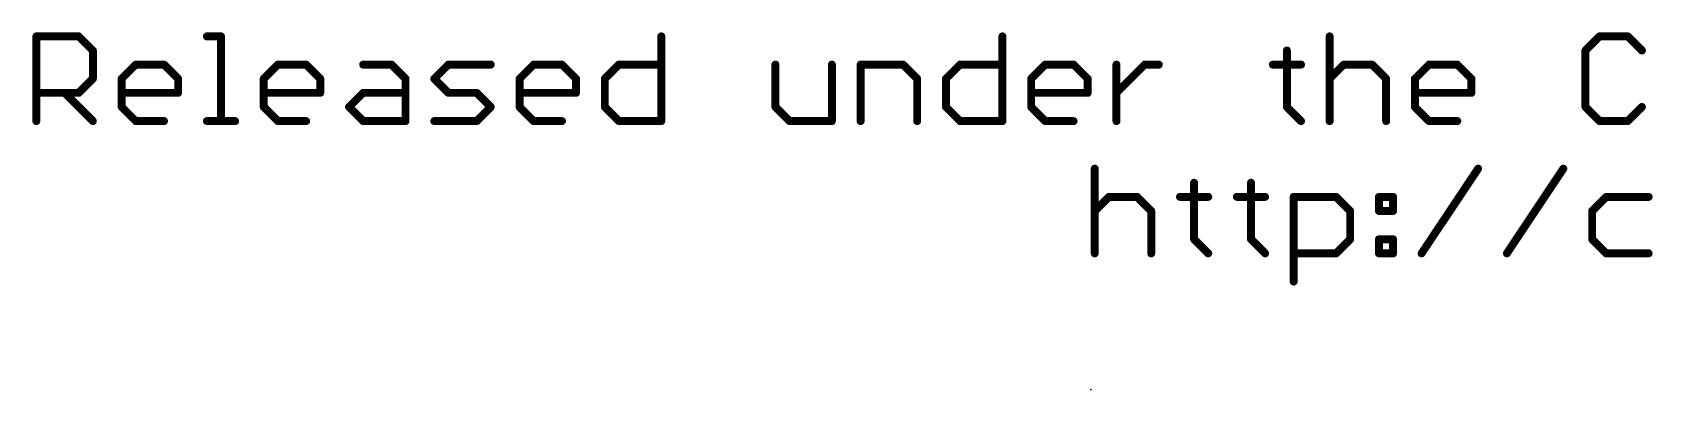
# Model space of a CAD drawing. Extents: x -36 to 72, y -11 to 13.
# Drawn here: x -35.56 to -4.45, y -10.16 to -3.3 of the extents above; entities that cross this region are included whole.
import ezdxf

# ---------------------------------------------------------------- set-up
doc = ezdxf.new("R2010")
doc.units = 0
doc.layers.add('23', color=53, linetype='CONTINUOUS')
doc.layers.add('27', color=253, linetype='CONTINUOUS')

msp = doc.modelspace()

# ---------------------------------------------------------------- linework, layer by layer
at = {"layer": '23'}
msp.add_point((-15.24, -10.16), dxfattribs=at)
at = {"layer": '27', "const_width": 0.1524}
for points in [[(-35.4838, -5.0038), (-35.4838, -3.3768)], [(-35.4838, -3.3768), (-34.6703, -3.3768)], [(-34.6703, -3.3768), (-34.3991, -3.648)], [(-32.2095, -3.3768), (-31.9383, -3.3768)], [(-31.9383, -3.3768), (-31.9383, -5.0038)], [(-23.4848, -3.3768), (-23.4848, -5.0038)], [(-16.9361, -3.3768), (-16.9361, -5.0038)], [(-10.6536, -3.3768), (-10.6536, -5.0038)], [(-5.471, -3.3768), (-5.7421, -3.648)], [(-4.9286, -3.3768), (-5.471, -3.3768)], [(-4.6575, -3.648), (-4.9286, -3.3768)], [(-34.3991, -3.648), (-34.3991, -4.1903)], [(-11.4739, -3.648), (-11.4739, -4.7326)], [(-5.7421, -3.648), (-5.7421, -4.7326)], [(-33.8466, -4.1903), (-33.5755, -3.9191)], [(-33.5755, -3.9191), (-33.0331, -3.9191)], [(-33.0331, -3.9191), (-32.762, -4.1903)], [(-31.1181, -4.1903), (-30.8469, -3.9191)], [(-30.8469, -3.9191), (-30.3046, -3.9191)], [(-30.3046, -3.9191), (-30.0334, -4.1903)], [(-29.2097, -3.9191), (-28.6674, -3.9191)], [(-28.6674, -3.9191), (-28.3962, -4.1903)], [(-27.8437, -4.1903), (-27.5726, -3.9191)], [(-27.5726, -3.9191), (-26.7591, -3.9191)], [(-26.2066, -4.1903), (-25.9354, -3.9191)], [(-25.9354, -3.9191), (-25.3931, -3.9191)], [(-25.3931, -3.9191), (-25.1219, -4.1903)], [(-24.5694, -4.1903), (-24.2983, -3.9191)], [(-24.2983, -3.9191), (-23.4848, -3.9191)], [(-21.2951, -3.9191), (-21.2951, -4.7326)], [(-20.2105, -5.0038), (-20.2105, -3.9191)], [(-19.658, -5.0038), (-19.658, -3.9191)], [(-19.658, -3.9191), (-18.8445, -3.9191)], [(-18.8445, -3.9191), (-18.5733, -4.1903)], [(-18.0208, -4.1903), (-17.7496, -3.9191)], [(-17.7496, -3.9191), (-16.9361, -3.9191)], [(-16.3836, -4.1903), (-16.1125, -3.9191)], [(-16.1125, -3.9191), (-15.5701, -3.9191)], [(-15.5701, -3.9191), (-15.299, -4.1903)], [(-14.7465, -5.0038), (-14.7465, -3.9191)], [(-14.7465, -4.4615), (-14.2042, -3.9191)], [(-14.2042, -3.9191), (-13.933, -3.9191)], [(-11.745, -3.9191), (-11.2027, -3.9191)], [(-10.6536, -4.1903), (-10.3824, -3.9191)], [(-10.3824, -3.9191), (-9.8401, -3.9191)], [(-9.8401, -3.9191), (-9.5689, -4.1903)], [(-9.0164, -4.1903), (-8.7453, -3.9191)], [(-8.7453, -3.9191), (-8.2029, -3.9191)], [(-8.2029, -3.9191), (-7.9318, -4.1903)], [(-34.3991, -4.1903), (-34.6703, -4.4615)], [(-33.8466, -4.7326), (-33.8466, -4.1903)], [(-32.762, -4.1903), (-32.762, -4.4615)], [(-31.1181, -4.7326), (-31.1181, -4.1903)], [(-30.0334, -4.1903), (-30.0334, -4.4615)], [(-28.3962, -4.1903), (-28.3962, -5.0038)], [(-27.5726, -4.4615), (-27.8437, -4.1903)], [(-26.2066, -4.7326), (-26.2066, -4.1903)], [(-25.1219, -4.1903), (-25.1219, -4.4615)], [(-24.5694, -4.7326), (-24.5694, -4.1903)], [(-18.5733, -4.1903), (-18.5733, -5.0038)], [(-18.0208, -4.7326), (-18.0208, -4.1903)], [(-16.3836, -4.7326), (-16.3836, -4.1903)], [(-15.299, -4.1903), (-15.299, -4.4615)], [(-9.5689, -4.1903), (-9.5689, -5.0038)], [(-9.0164, -4.7326), (-9.0164, -4.1903)], [(-7.9318, -4.1903), (-7.9318, -4.4615)], [(-34.6703, -4.4615), (-35.4838, -4.4615)], [(-34.9415, -4.4615), (-34.3991, -5.0038)], [(-32.762, -4.4615), (-33.8466, -4.4615)], [(-33.5755, -5.0038), (-33.8466, -4.7326)], [(-30.0334, -4.4615), (-31.1181, -4.4615)], [(-30.8469, -5.0038), (-31.1181, -4.7326)], [(-29.4809, -4.7326), (-29.2097, -4.4615)], [(-29.2097, -5.0038), (-29.4809, -4.7326)], [(-29.2097, -4.4615), (-28.3962, -4.4615)], [(-27.0302, -4.4615), (-27.5726, -4.4615)], [(-26.7591, -4.7326), (-27.0302, -4.4615)], [(-27.0302, -5.0038), (-26.7591, -4.7326)], [(-25.1219, -4.4615), (-26.2066, -4.4615)], [(-25.9354, -5.0038), (-26.2066, -4.7326)], [(-24.2983, -5.0038), (-24.5694, -4.7326)], [(-21.2951, -4.7326), (-21.0239, -5.0038)], [(-17.7496, -5.0038), (-18.0208, -4.7326)], [(-15.299, -4.4615), (-16.3836, -4.4615)], [(-16.1125, -5.0038), (-16.3836, -4.7326)], [(-11.4739, -4.7326), (-11.2027, -5.0038)], [(-7.9318, -4.4615), (-9.0164, -4.4615)], [(-8.7453, -5.0038), (-9.0164, -4.7326)], [(-5.7421, -4.7326), (-5.471, -5.0038)], [(-4.9286, -5.0038), (-4.6575, -4.7326)], [(-33.0331, -5.0038), (-33.5755, -5.0038)], [(-32.2095, -5.0038), (-31.6672, -5.0038)], [(-30.3046, -5.0038), (-30.8469, -5.0038)], [(-28.3962, -5.0038), (-29.2097, -5.0038)], [(-27.8437, -5.0038), (-27.0302, -5.0038)], [(-25.3931, -5.0038), (-25.9354, -5.0038)], [(-23.4848, -5.0038), (-24.2983, -5.0038)], [(-21.0239, -5.0038), (-20.2105, -5.0038)], [(-16.9361, -5.0038), (-17.7496, -5.0038)], [(-15.5701, -5.0038), (-16.1125, -5.0038)], [(-8.2029, -5.0038), (-8.7453, -5.0038)], [(-5.471, -5.0038), (-4.9286, -5.0038)], [(-15.1638, -5.9168), (-15.1638, -7.5438)], [(-8.888, -7.5438), (-7.8034, -5.9168)], [(-7.2509, -7.5438), (-6.1662, -5.9168)], [(-13.2555, -6.188), (-13.2555, -7.2726)], [(-12.164, -6.188), (-12.164, -7.2726)], [(-15.1638, -6.7303), (-14.8926, -6.4591)], [(-14.8926, -6.4591), (-14.3503, -6.4591)], [(-14.3503, -6.4591), (-14.0791, -6.7303)], [(-13.5266, -6.4591), (-12.9843, -6.4591)], [(-12.4352, -6.4591), (-11.8929, -6.4591)], [(-11.3438, -8.0861), (-11.3438, -6.4591)], [(-11.3438, -6.4591), (-10.5303, -6.4591)], [(-10.5303, -6.4591), (-10.2591, -6.7303)], [(-9.7066, -6.4591), (-9.4355, -6.4591)], [(-9.7066, -6.7303), (-9.7066, -6.4591)], [(-9.4355, -6.4591), (-9.4355, -6.7303)], [(-5.3426, -6.4591), (-5.6137, -6.7303)], [(-4.5291, -6.4591), (-5.3426, -6.4591)], [(-14.0791, -6.7303), (-14.0791, -7.5438)], [(-10.2591, -6.7303), (-10.2591, -7.2726)], [(-9.4355, -6.7303), (-9.7066, -6.7303)], [(-5.6137, -6.7303), (-5.6137, -7.2726)], [(-13.2555, -7.2726), (-12.9843, -7.5438)], [(-12.164, -7.2726), (-11.8929, -7.5438)], [(-10.2591, -7.2726), (-10.5303, -7.5438)], [(-9.7066, -7.2726), (-9.4355, -7.2726)], [(-9.7066, -7.5438), (-9.7066, -7.2726)], [(-9.4355, -7.2726), (-9.4355, -7.5438)], [(-5.6137, -7.2726), (-5.3426, -7.5438)], [(-10.5303, -7.5438), (-11.3438, -7.5438)], [(-9.4355, -7.5438), (-9.7066, -7.5438)], [(-5.3426, -7.5438), (-4.5291, -7.5438)]]:
    msp.add_lwpolyline(points, dxfattribs=at)
at = {"layer": '27', "const_width": 0.0762}
for points in [[(-35.4457, -3.3768, 1), (-35.5219, -3.3768)], [(-35.4838, -3.3387, 1), (-35.4838, -3.4149)], [(-34.6434, -3.3499, 1), (-34.6972, -3.4038)], [(-34.6703, -3.4149, 1), (-34.6703, -3.3387)], [(-32.2095, -3.3387, 1), (-32.2095, -3.4149)], [(-31.9002, -3.3768, 1), (-31.9764, -3.3768)], [(-31.9383, -3.4149, 1), (-31.9383, -3.3387)], [(-23.4467, -3.3768, 1), (-23.5229, -3.3768)], [(-16.898, -3.3768, 1), (-16.9742, -3.3768)], [(-10.6155, -3.3768, 1), (-10.6917, -3.3768)], [(-5.471, -3.3387, 1), (-5.471, -3.4149)], [(-5.444, -3.4038, 1), (-5.4979, -3.3499)], [(-4.9017, -3.3499, 1), (-4.9556, -3.4038)], [(-4.9286, -3.4149, 1), (-4.9286, -3.3387)], [(-34.361, -3.648, 1), (-34.4372, -3.648)], [(-34.4261, -3.6749, 1), (-34.3722, -3.621)], [(-11.4358, -3.648, 1), (-11.512, -3.648)], [(-5.7691, -3.621, 1), (-5.7152, -3.6749)], [(-5.704, -3.648, 1), (-5.7802, -3.648)], [(-4.6844, -3.6749, 1), (-4.6305, -3.621)], [(-33.5755, -3.881, 1), (-33.5755, -3.9572)], [(-33.5485, -3.9461, 1), (-33.6024, -3.8922)], [(-33.0062, -3.8922, 1), (-33.0601, -3.9461)], [(-33.0331, -3.9572, 1), (-33.0331, -3.881)], [(-30.8469, -3.881, 1), (-30.8469, -3.9572)], [(-30.8199, -3.9461, 1), (-30.8738, -3.8922)], [(-30.2776, -3.8922, 1), (-30.3315, -3.9461)], [(-30.3046, -3.9572, 1), (-30.3046, -3.881)], [(-29.2097, -3.881, 1), (-29.2097, -3.9572)], [(-28.6405, -3.8922, 1), (-28.6943, -3.9461)], [(-28.6674, -3.9572, 1), (-28.6674, -3.881)], [(-27.5726, -3.881, 1), (-27.5726, -3.9572)], [(-27.5456, -3.9461, 1), (-27.5995, -3.8922)], [(-26.7591, -3.9572, 1), (-26.7591, -3.881)], [(-25.9354, -3.881, 1), (-25.9354, -3.9572)], [(-25.9085, -3.9461, 1), (-25.9624, -3.8922)], [(-25.3661, -3.8922, 1), (-25.42, -3.9461)], [(-25.3931, -3.9572, 1), (-25.3931, -3.881)], [(-24.2983, -3.881, 1), (-24.2983, -3.9572)], [(-24.2713, -3.9461, 1), (-24.3252, -3.8922)], [(-23.4848, -3.9572, 1), (-23.4848, -3.881)], [(-21.257, -3.9191, 1), (-21.3332, -3.9191)], [(-20.1724, -3.9191, 1), (-20.2486, -3.9191)], [(-19.6199, -3.9191, 1), (-19.6961, -3.9191)], [(-19.658, -3.881, 1), (-19.658, -3.9572)], [(-18.8175, -3.8922, 1), (-18.8714, -3.9461)], [(-18.8445, -3.9572, 1), (-18.8445, -3.881)], [(-17.7496, -3.881, 1), (-17.7496, -3.9572)], [(-17.7227, -3.9461, 1), (-17.7766, -3.8922)], [(-16.9361, -3.9572, 1), (-16.9361, -3.881)], [(-16.1125, -3.881, 1), (-16.1125, -3.9572)], [(-16.0855, -3.9461, 1), (-16.1394, -3.8922)], [(-15.5432, -3.8922, 1), (-15.5971, -3.9461)], [(-15.5701, -3.9572, 1), (-15.5701, -3.881)], [(-14.7084, -3.9191, 1), (-14.7846, -3.9191)], [(-14.2042, -3.881, 1), (-14.2042, -3.9572)], [(-14.1772, -3.9461, 1), (-14.2311, -3.8922)], [(-13.933, -3.9572, 1), (-13.933, -3.881)], [(-11.745, -3.881, 1), (-11.745, -3.9572)], [(-11.2027, -3.9572, 1), (-11.2027, -3.881)], [(-10.3824, -3.881, 1), (-10.3824, -3.9572)], [(-10.3555, -3.9461, 1), (-10.4094, -3.8922)], [(-9.8132, -3.8922, 1), (-9.867, -3.9461)], [(-9.8401, -3.9572, 1), (-9.8401, -3.881)], [(-8.7453, -3.881, 1), (-8.7453, -3.9572)], [(-8.7183, -3.9461, 1), (-8.7722, -3.8922)], [(-8.176, -3.8922, 1), (-8.2299, -3.9461)], [(-8.2029, -3.9572, 1), (-8.2029, -3.881)], [(-34.4372, -4.1903, 1), (-34.361, -4.1903)], [(-34.3722, -4.2172, 1), (-34.4261, -4.1634)], [(-33.8085, -4.1903, 1), (-33.8847, -4.1903)], [(-33.8736, -4.1634, 1), (-33.8197, -4.2172)], [(-32.7239, -4.1903, 1), (-32.8001, -4.1903)], [(-32.7889, -4.2172, 1), (-32.735, -4.1634)], [(-31.08, -4.1903, 1), (-31.1562, -4.1903)], [(-31.145, -4.1634, 1), (-31.0911, -4.2172)], [(-29.9953, -4.1903, 1), (-30.0715, -4.1903)], [(-30.0603, -4.2172, 1), (-30.0064, -4.1634)], [(-28.3581, -4.1903, 1), (-28.4343, -4.1903)], [(-28.4232, -4.2172, 1), (-28.3693, -4.1634)], [(-27.8168, -4.1634, 1), (-27.8707, -4.2172)], [(-27.8707, -4.1634, 1), (-27.8168, -4.2172)], [(-26.1685, -4.1903, 1), (-26.2447, -4.1903)], [(-26.2335, -4.1634, 1), (-26.1796, -4.2172)], [(-25.0838, -4.1903, 1), (-25.16, -4.1903)], [(-25.1489, -4.2172, 1), (-25.095, -4.1634)], [(-24.5313, -4.1903, 1), (-24.6075, -4.1903)], [(-24.5964, -4.1634, 1), (-24.5425, -4.2172)], [(-18.5352, -4.1903, 1), (-18.6114, -4.1903)], [(-18.6002, -4.2172, 1), (-18.5464, -4.1634)], [(-17.9827, -4.1903, 1), (-18.0589, -4.1903)], [(-18.0477, -4.1634, 1), (-17.9939, -4.2172)], [(-16.3455, -4.1903, 1), (-16.4217, -4.1903)], [(-16.4106, -4.1634, 1), (-16.3567, -4.2172)], [(-15.2609, -4.1903, 1), (-15.3371, -4.1903)], [(-15.3259, -4.2172, 1), (-15.272, -4.1634)], [(-10.6805, -4.1634, 1), (-10.6267, -4.2172)], [(-9.5308, -4.1903, 1), (-9.607, -4.1903)], [(-9.5959, -4.2172, 1), (-9.542, -4.1634)], [(-8.9783, -4.1903, 1), (-9.0545, -4.1903)], [(-9.0434, -4.1634, 1), (-8.9895, -4.2172)], [(-7.8937, -4.1903, 1), (-7.9699, -4.1903)], [(-7.9587, -4.2172, 1), (-7.9048, -4.1634)], [(-35.4838, -4.4234, 1), (-35.4838, -4.4996)], [(-34.9145, -4.4345, 1), (-34.9684, -4.4884)], [(-34.6972, -4.4345, 1), (-34.6434, -4.4884)], [(-34.6703, -4.4996, 1), (-34.6703, -4.4234)], [(-33.8197, -4.7057, 1), (-33.8736, -4.7596)], [(-33.8466, -4.4234, 1), (-33.8466, -4.4996)], [(-32.8001, -4.4615, 1), (-32.7239, -4.4615)], [(-32.762, -4.4996, 1), (-32.762, -4.4234)], [(-31.1181, -4.4234, 1), (-31.1181, -4.4996)], [(-31.0911, -4.7057, 1), (-31.145, -4.7596)], [(-30.0715, -4.4615, 1), (-29.9953, -4.4615)], [(-30.0334, -4.4996, 1), (-30.0334, -4.4234)], [(-29.454, -4.7057, 1), (-29.5078, -4.7596)], [(-29.2097, -4.4234, 1), (-29.2097, -4.4996)], [(-29.1828, -4.4884, 1), (-29.2367, -4.4345)], [(-28.3962, -4.4996, 1), (-28.3962, -4.4234)], [(-27.5726, -4.4234, 1), (-27.5726, -4.4996)], [(-27.5995, -4.4884, 1), (-27.5456, -4.4345)], [(-27.0033, -4.4345, 1), (-27.0572, -4.4884)], [(-27.0302, -4.4996, 1), (-27.0302, -4.4234)], [(-26.7321, -4.7596, 1), (-26.786, -4.7057)], [(-26.2066, -4.4234, 1), (-26.2066, -4.4996)], [(-26.1796, -4.7057, 1), (-26.2335, -4.7596)], [(-25.16, -4.4615, 1), (-25.0838, -4.4615)], [(-25.1219, -4.4996, 1), (-25.1219, -4.4234)], [(-24.5425, -4.7057, 1), (-24.5964, -4.7596)], [(-21.2682, -4.7057, 1), (-21.3221, -4.7596)], [(-17.9939, -4.7057, 1), (-18.0477, -4.7596)], [(-16.3567, -4.7057, 1), (-16.4106, -4.7596)], [(-16.3836, -4.4234, 1), (-16.3836, -4.4996)], [(-15.3371, -4.4615, 1), (-15.2609, -4.4615)], [(-15.299, -4.4996, 1), (-15.299, -4.4234)], [(-14.7734, -4.4345, 1), (-14.7195, -4.4884)], [(-11.4469, -4.7057, 1), (-11.5008, -4.7596)], [(-8.9895, -4.7057, 1), (-9.0434, -4.7596)], [(-9.0164, -4.4234, 1), (-9.0164, -4.4996)], [(-7.9699, -4.4615, 1), (-7.8937, -4.4615)], [(-7.9318, -4.4996, 1), (-7.9318, -4.4234)], [(-5.7152, -4.7057, 1), (-5.7691, -4.7596)], [(-4.6305, -4.7596, 1), (-4.6844, -4.7057)], [(-35.5219, -5.0038, 1), (-35.4457, -5.0038)], [(-34.4261, -5.0307, 1), (-34.3722, -4.9769)], [(-33.8847, -4.7326, 1), (-33.8085, -4.7326)], [(-33.5755, -4.9657, 1), (-33.5755, -5.0419)], [(-33.6024, -5.0307, 1), (-33.5485, -4.9769)], [(-33.0331, -5.0419, 1), (-33.0331, -4.9657)], [(-32.2095, -4.9657, 1), (-32.2095, -5.0419)], [(-31.9764, -5.0038, 1), (-31.9002, -5.0038)], [(-31.6672, -5.0419, 1), (-31.6672, -4.9657)], [(-31.1562, -4.7326, 1), (-31.08, -4.7326)], [(-30.8469, -4.9657, 1), (-30.8469, -5.0419)], [(-30.8738, -5.0307, 1), (-30.8199, -4.9769)], [(-30.3046, -5.0419, 1), (-30.3046, -4.9657)], [(-29.5078, -4.7057, 1), (-29.454, -4.7596)], [(-29.2097, -4.9657, 1), (-29.2097, -5.0419)], [(-29.2367, -5.0307, 1), (-29.1828, -4.9769)], [(-28.4343, -5.0038, 1), (-28.3581, -5.0038)], [(-28.3962, -5.0419, 1), (-28.3962, -4.9657)], [(-27.8437, -4.9657, 1), (-27.8437, -5.0419)], [(-27.0572, -4.9769, 1), (-27.0033, -5.0307)], [(-27.0302, -5.0419, 1), (-27.0302, -4.9657)], [(-26.786, -4.7596, 1), (-26.7321, -4.7057)], [(-26.2447, -4.7326, 1), (-26.1685, -4.7326)], [(-25.9354, -4.9657, 1), (-25.9354, -5.0419)], [(-25.9624, -5.0307, 1), (-25.9085, -4.9769)], [(-25.3931, -5.0419, 1), (-25.3931, -4.9657)], [(-24.6075, -4.7326, 1), (-24.5313, -4.7326)], [(-24.2983, -4.9657, 1), (-24.2983, -5.0419)], [(-24.3252, -5.0307, 1), (-24.2713, -4.9769)], [(-23.5229, -5.0038, 1), (-23.4467, -5.0038)], [(-23.4848, -5.0419, 1), (-23.4848, -4.9657)], [(-21.3332, -4.7326, 1), (-21.257, -4.7326)], [(-21.0239, -4.9657, 1), (-21.0239, -5.0419)], [(-21.0509, -5.0307, 1), (-20.997, -4.9769)], [(-20.2486, -5.0038, 1), (-20.1724, -5.0038)], [(-20.2105, -5.0419, 1), (-20.2105, -4.9657)], [(-19.6961, -5.0038, 1), (-19.6199, -5.0038)], [(-18.6114, -5.0038, 1), (-18.5352, -5.0038)], [(-18.0589, -4.7326, 1), (-17.9827, -4.7326)], [(-17.7496, -4.9657, 1), (-17.7496, -5.0419)], [(-17.7766, -5.0307, 1), (-17.7227, -4.9769)], [(-16.9742, -5.0038, 1), (-16.898, -5.0038)], [(-16.9361, -5.0419, 1), (-16.9361, -4.9657)], [(-16.4217, -4.7326, 1), (-16.3455, -4.7326)], [(-16.1125, -4.9657, 1), (-16.1125, -5.0419)], [(-16.1394, -5.0307, 1), (-16.0855, -4.9769)], [(-15.5701, -5.0419, 1), (-15.5701, -4.9657)], [(-14.7846, -5.0038, 1), (-14.7084, -5.0038)], [(-11.512, -4.7326, 1), (-11.4358, -4.7326)], [(-11.2296, -5.0307, 1), (-11.1758, -4.9769)], [(-10.6917, -5.0038, 1), (-10.6155, -5.0038)], [(-9.607, -5.0038, 1), (-9.5308, -5.0038)], [(-9.0545, -4.7326, 1), (-8.9783, -4.7326)], [(-8.7453, -4.9657, 1), (-8.7453, -5.0419)], [(-8.7722, -5.0307, 1), (-8.7183, -4.9769)], [(-8.2029, -5.0419, 1), (-8.2029, -4.9657)], [(-5.7802, -4.7326, 1), (-5.704, -4.7326)], [(-5.471, -4.9657, 1), (-5.471, -5.0419)], [(-5.4979, -5.0307, 1), (-5.444, -4.9769)], [(-4.9556, -4.9769, 1), (-4.9017, -5.0307)], [(-4.9286, -5.0419, 1), (-4.9286, -4.9657)], [(-15.1257, -5.9168, 1), (-15.2019, -5.9168)], [(-7.7717, -5.9379, 1), (-7.8351, -5.8957)], [(-6.1345, -5.9379, 1), (-6.1979, -5.8957)], [(-13.2174, -6.188, 1), (-13.2936, -6.188)], [(-12.1259, -6.188, 1), (-12.2021, -6.188)], [(-14.8926, -6.421, 1), (-14.8926, -6.4972)], [(-14.8657, -6.4861, 1), (-14.9196, -6.4322)], [(-14.3234, -6.4322, 1), (-14.3772, -6.4861)], [(-14.3503, -6.4972, 1), (-14.3503, -6.421)], [(-13.5266, -6.421, 1), (-13.5266, -6.4972)], [(-12.9843, -6.4972, 1), (-12.9843, -6.421)], [(-12.4352, -6.421, 1), (-12.4352, -6.4972)], [(-11.8929, -6.4972, 1), (-11.8929, -6.421)], [(-11.3057, -6.4591, 1), (-11.3819, -6.4591)], [(-11.3438, -6.421, 1), (-11.3438, -6.4972)], [(-10.5033, -6.4322, 1), (-10.5572, -6.4861)], [(-10.5303, -6.4972, 1), (-10.5303, -6.421)], [(-9.7066, -6.421, 1), (-9.7066, -6.4972)], [(-9.6685, -6.4591, 1), (-9.7447, -6.4591)], [(-9.3974, -6.4591, 1), (-9.4736, -6.4591)], [(-9.4355, -6.4972, 1), (-9.4355, -6.421)], [(-5.3426, -6.421, 1), (-5.3426, -6.4972)], [(-5.3156, -6.4861, 1), (-5.3695, -6.4322)], [(-4.5291, -6.4972, 1), (-4.5291, -6.421)], [(-15.1907, -6.7034, 1), (-15.1369, -6.7572)], [(-14.041, -6.7303, 1), (-14.1172, -6.7303)], [(-14.1061, -6.7572, 1), (-14.0522, -6.7034)], [(-10.221, -6.7303, 1), (-10.2972, -6.7303)], [(-10.2861, -6.7572, 1), (-10.2322, -6.7034)], [(-9.7066, -6.6922, 1), (-9.7066, -6.7684)], [(-9.7447, -6.7303, 1), (-9.6685, -6.7303)], [(-9.4736, -6.7303, 1), (-9.3974, -6.7303)], [(-9.4355, -6.7684, 1), (-9.4355, -6.6922)], [(-5.5756, -6.7303, 1), (-5.6518, -6.7303)], [(-5.6407, -6.7034, 1), (-5.5868, -6.7572)], [(-13.2285, -7.2457, 1), (-13.2824, -7.2996)], [(-13.2936, -7.2726, 1), (-13.2174, -7.2726)], [(-12.1371, -7.2457, 1), (-12.191, -7.2996)], [(-12.2021, -7.2726, 1), (-12.1259, -7.2726)], [(-10.2972, -7.2726, 1), (-10.221, -7.2726)], [(-10.2322, -7.2996, 1), (-10.286, -7.2457)], [(-9.7066, -7.2345, 1), (-9.7066, -7.3107)], [(-9.6685, -7.2726, 1), (-9.7447, -7.2726)], [(-9.3974, -7.2726, 1), (-9.4736, -7.2726)], [(-9.4355, -7.3107, 1), (-9.4355, -7.2345)], [(-5.5868, -7.2457, 1), (-5.6407, -7.2996)], [(-5.6518, -7.2726, 1), (-5.5756, -7.2726)], [(-15.2019, -7.5438, 1), (-15.1257, -7.5438)], [(-14.1172, -7.5438, 1), (-14.041, -7.5438)], [(-13.0113, -7.5707, 1), (-12.9574, -7.5169)], [(-11.9198, -7.5707, 1), (-11.8659, -7.5169)], [(-11.3438, -7.5057, 1), (-11.3438, -7.5819)], [(-10.5572, -7.5169, 1), (-10.5033, -7.5707)], [(-10.5303, -7.5819, 1), (-10.5303, -7.5057)], [(-9.7066, -7.5057, 1), (-9.7066, -7.5819)], [(-9.7447, -7.5438, 1), (-9.6685, -7.5438)], [(-9.4736, -7.5438, 1), (-9.3974, -7.5438)], [(-9.4355, -7.5819, 1), (-9.4355, -7.5057)], [(-8.9197, -7.5227, 1), (-8.8563, -7.5649)], [(-7.2826, -7.5227, 1), (-7.2192, -7.5649)], [(-5.3426, -7.5057, 1), (-5.3426, -7.5819)], [(-5.3695, -7.5707, 1), (-5.3156, -7.5169)], [(-4.5291, -7.5819, 1), (-4.5291, -7.5057)], [(-11.3819, -8.0861, 1), (-11.3057, -8.0861)]]:
    msp.add_lwpolyline(points, format="xyb", dxfattribs=at)

doc.saveas('drawing.dxf')
